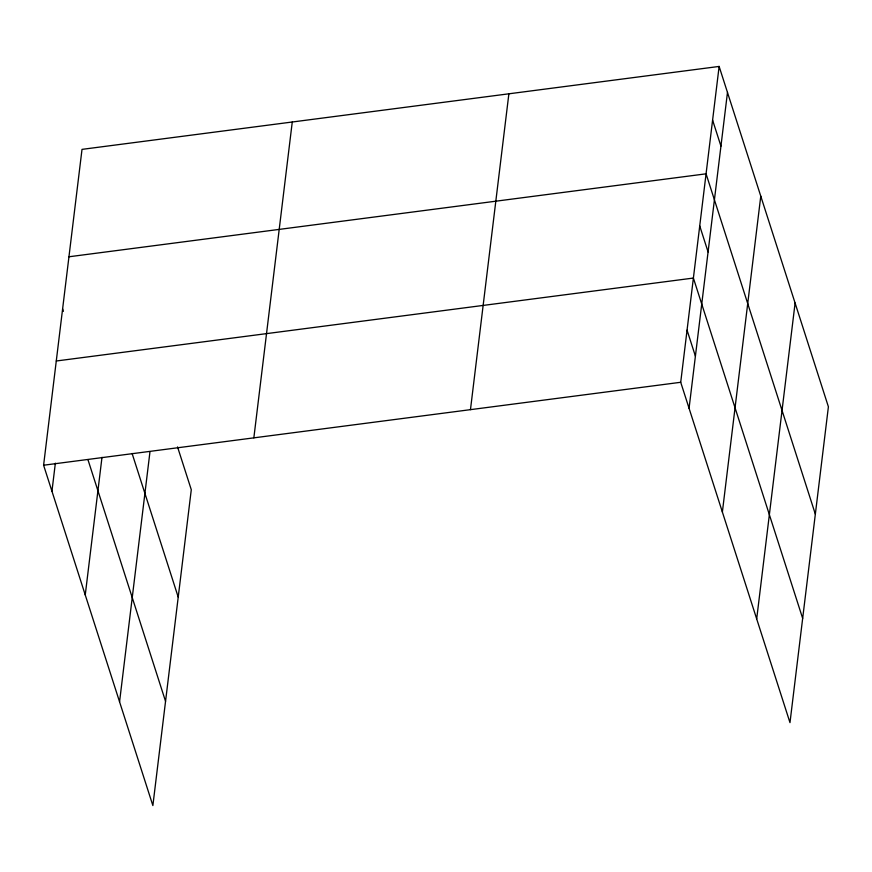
<?xml version="1.0" encoding="UTF-8"?>
<svg xmlns="http://www.w3.org/2000/svg" width="872" height="872" viewBox="0 0 872 872"><rect width="100%" height="100%" fill="white"/><g stroke="black" fill="none" stroke-linecap="round" stroke-linejoin="round"><path stroke-width="1.31" d="M177.539 446.922L191.284 489.715L152.873 805.564L43.6 465.223L82.012 149.374L719.128 66.436L828.4 406.777L789.988 722.626L680.716 382.285L719.128 66.436M51.949 491.219L55.361 463.163M85.249 594.955L101.991 457.32M119.562 701.829L149.973 451.761M253.85 437.853L292.262 122.004M470.466 409.655L508.877 93.805M689.065 408.281L727.477 92.432M722.376 512.017L760.776 196.167M756.689 618.891L795.101 303.042M68.953 256.771L706.069 173.822L815.342 514.164M56.277 360.997L693.393 278.059L802.665 618.39M43.6 465.223L680.716 382.285M712.598 120.129L720.948 146.125M699.736 225.946L708.075 251.943M687.06 330.172L695.409 356.168M132.097 453.451L178.215 597.102M62.61 308.884L63.405 311.358M87.93 459.609L165.549 701.328"/></g></svg>
